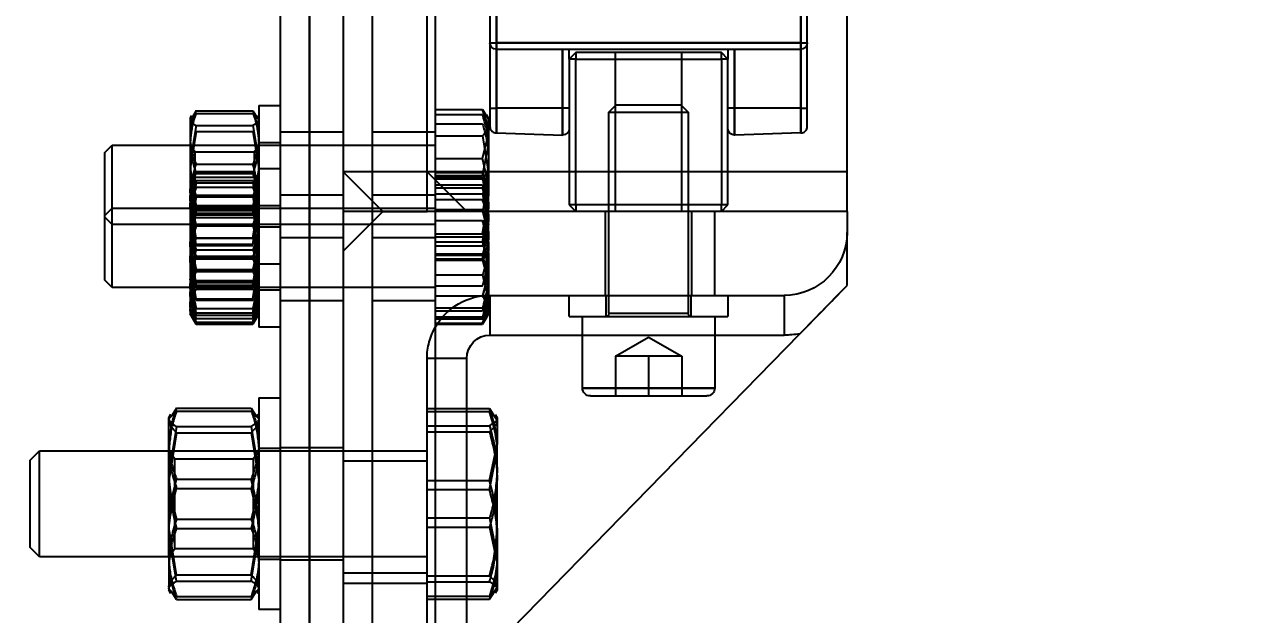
# Model space of a CAD drawing. Header units: metres. Extents: x 0 to 63075, y 0 to 44550.
# Drawn here: x 40821.9 to 40914.4, y 16351.4 to 16396 of the extents above; entities that cross this region are included whole.
import ezdxf

# ---------------------------------------------------------------- set-up
doc = ezdxf.new("R2010")
doc.units = ezdxf.units.M
doc.header["$LTSCALE"] = 75
doc.linetypes.add('HIDDEN2', pattern=[4.7625, 3.175, -1.5875])
for name, color, linetype in [('SDM', 7, 'Continuous'), ('SL4', 4, 'Continuous'), ('ST1', 7, 'HIDDEN2')]:
    doc.layers.add(name, color=color, linetype=linetype)
doc.styles.add('ROMANS', font='ROMANS.SHX')
doc.dimstyles.new('75___1-75', dxfattribs={"dimscale": 75, "dimtxt": 2.5, "dimasz": 2, "dimexe": 1.5, "dimexo": 1, "dimgap": 0.5, "dimtad": 1, "dimdec": 0, "dimzin": 12, "dimtxsty": 'ROMANS', "dimcen": 0, "dimclrd": 256, "dimclre": 256, "dimclrt": 3, "dimazin": 3, "dimtfac": 1, "dimtdec": 0, "dimtmove": 0, "dimatfit": 0, "dimfxl": 1, "dimlwd": -1, "dimlwe": -1, "dimarcsym": 0})

# ---------------------------------------------------------------- blocks, each defined once
blk = doc.blocks.new('*D36')
at = {"layer": 'Defpoints', "color": 0, "transparency": 16777216}
for p in [(40691.256, 16728.439), (43023.918, 16728.439), (40843.493, 16285.374)]:
    blk.add_point(p, dxfattribs=at)
at = {"layer": 'SDM', "transparency": 16777216}
for p, q in [((43023.918, 16878.439), (43023.918, 17585.582)), ((40766.256, 16728.439), (43136.418, 16728.439)), ((43023.918, 16285.374), (43023.918, 16728.439)), ((40918.493, 16285.374), (43136.418, 16285.374)), ((43023.918, 16135.374), (43023.918, 15985.374))]:
    blk.add_line(p, q, dxfattribs=at)
for points in [[(42998.918, 16878.439), (43048.918, 16878.439), (43023.918, 16728.439)], [(42998.918, 16135.374), (43048.918, 16135.374), (43023.918, 16285.374)]]:
    blk.add_solid(points, dxfattribs=at)
at = {"layer": 'SDM', "color": 3, "transparency": 16777216, "insert": (42892.668, 17307.01), "char_height": 187.5, "attachment_point": 5, "rotation": 90, "style": 'ROMANS'}
blk.add_mtext('443', dxfattribs=at)
blk = doc.blocks.new('A$C3224c420')
at = {"layer": 'SL4'}
for p, q in [((41.237, 1350), (41.237, 1594)), ((50.762, 1594), (50.762, 1350)), ((10.135, 1444.75), (10.135, 1475)), ((13.135, 1454.5), (13.135, 1465.29)), ((13.635, 1465.29), (13.635, 1454.5)), ((36.635, 1454.5), (36.635, 1465.29)), ((37.135, 1465.29), (37.135, 1454.5)), ((13.635, 1454.5), (13.135, 1454.5)), ((13.135, 1449.54), (13.135, 1454.5)), ((13.635, 1454.5), (13.635, 1454)), ((13.635, 1454.5), (36.635, 1454.5)), ((36.635, 1454.5), (36.635, 1454)), ((37.135, 1454.5), (36.635, 1454.5)), ((37.135, 1454.5), (37.135, 1449.54)), ((36.635, 1454), (13.635, 1454)), ((13.635, 1454), (13.635, 1449.54)), ((18.635, 1449.54), (18.635, 1454)), ((19.135, 1454), (19.135, 1453.25)), ((19.135, 1453.25), (19.635, 1453.75)), ((19.635, 1453.75), (30.635, 1453.75)), ((19.635, 1453.25), (19.635, 1453.75)), ((30.635, 1453.75), (30.635, 1453.25)), ((30.635, 1453.75), (31.135, 1453.25)), ((31.135, 1453.25), (31.135, 1454)), ((31.635, 1454), (31.635, 1449.54)), ((36.635, 1449.54), (36.635, 1454)), ((19.135, 1453.25), (19.635, 1453.25)), ((19.135, 1442.25), (19.135, 1453.25)), ((30.635, 1453.25), (19.635, 1453.25)), ((19.635, 1453.25), (19.635, 1442.25)), ((30.635, 1442.25), (30.635, 1453.25)), ((30.635, 1453.25), (31.135, 1453.25)), ((31.135, 1453.25), (31.135, 1442.25)), ((13.635, 1449.54), (13.135, 1449.54)), ((13.135, 1448.18), (13.135, 1449.54)), ((13.635, 1449.54), (13.635, 1447.68)), ((13.635, 1449.54), (18.635, 1449.54)), ((18.635, 1447.517), (18.635, 1449.54)), ((18.635, 1449.54), (19.135, 1449.54)), ((31.135, 1449.54), (31.635, 1449.54)), ((31.635, 1449.54), (31.635, 1447.517)), ((31.635, 1449.54), (36.635, 1449.54)), ((36.635, 1447.68), (36.635, 1449.54)), ((37.135, 1449.54), (36.635, 1449.54)), ((37.135, 1449.54), (37.135, 1448.18)), ((37.423, 1449.081), (37.237, 1448.76)), ((37.684, 1449.446), (37.474, 1449.067)), ((41.237, 1449.446), (37.684, 1449.446)), ((37.237, 1448.76), (37.237, 1447.59)), ((13.635, 1447.68), (13.619, 1447.68)), ((13.635, 1447.68), (18.619, 1447.517)), ((18.619, 1447.517), (18.635, 1447.517)), ((31.635, 1447.517), (31.651, 1447.517)), ((36.635, 1447.68), (31.651, 1447.517)), ((36.651, 1447.68), (36.635, 1447.68)), ((37.684, 1445.735), (37.237, 1447.59)), ((37.237, 1447.59), (37.237, 1442.892)), ((41.237, 1445.735), (37.684, 1445.735)), ((10.135, 1444.75), (19.135, 1444.75)), ((10.135, 1441.75), (10.135, 1444.75)), ((31.135, 1444.75), (37.237, 1444.75)), ((37.684, 1440.049), (37.237, 1442.892)), ((37.237, 1439.062), (37.237, 1442.892)), ((10.135, 1441.75), (10.135, 1440.157)), ((10.135, 1441.75), (20.135, 1441.75)), ((19.135, 1442.25), (19.635, 1442.25)), ((19.635, 1441.75), (19.135, 1442.25)), ((19.635, 1441.75), (19.635, 1442.25)), ((19.635, 1442.25), (30.635, 1442.25)), ((20.135, 1435.4), (20.135, 1441.75)), ((20.135, 1441.75), (37.237, 1441.75)), ((31.135, 1442.25), (30.635, 1441.75)), ((30.635, 1442.25), (30.635, 1441.75)), ((30.635, 1442.25), (31.135, 1442.25)), ((41.237, 1440.049), (37.684, 1440.049)), ((37.237, 1439.062), (37.237, 1438.76)), ((37.237, 1438.76), (37.423, 1438.439)), ((41.237, 1438.074), (37.684, 1438.074)), ((14.892, 1435.4), (14.892, 1432.4)), ((20.135, 1435.4), (14.892, 1435.4)), ((19.135, 1435.4), (19.135, 1433.8)), ((37.123, 1435.4), (20.135, 1435.4)), ((31.135, 1433.8), (31.135, 1435.4)), ((37.123, 1432.4), (37.123, 1435.4)), ((31.135, 1433.8), (19.135, 1433.8)), ((20.135, 1433.8), (20.135, 1428.4)), ((30.135, 1428.4), (30.135, 1433.8)), ((39.131, 1406.469), (13.71, 1432.491)), ((20.135, 1432.4), (14.892, 1432.4)), ((37.123, 1432.4), (30.135, 1432.4)), ((38.885, 1426.849), (38.885, 1430.637)), ((38.885, 1430.637), (41.237, 1430.637)), ((20.135, 1428.4), (30.135, 1428.4)), ((29.535, 1427.8), (20.735, 1427.8)), ((37.166, 1426.849), (36.827, 1426.336)), ((41.237, 1426.849), (37.166, 1426.849)), ((36.726, 1426.394), (36.585, 1426.15)), ((36.585, 1426.15), (36.585, 1424.129)), ((37.166, 1421.41), (36.585, 1424.129)), ((36.585, 1417.811), (36.585, 1424.129)), ((41.237, 1421.41), (37.166, 1421.41)), ((36.585, 1417.811), (36.585, 1413.331)), ((41.237, 1414.211), (37.166, 1414.211)), ((37.166, 1412.451), (36.585, 1413.331)), ((36.585, 1413.331), (36.585, 1413.15)), ((36.585, 1413.15), (36.726, 1412.906)), ((41.237, 1412.451), (37.166, 1412.451)), ((38.885, 1408.407), (38.885, 1412.451))]:
    blk.add_line(p, q, dxfattribs=at)
for centre, radius, start, end in [((13.635, 1454.5), 0.5, 180, 270), ((36.635, 1454.5), 0.5, 270, 0), ((14.892, 1440.157), 4.757, 180, 270), ((37.123, 1430.637), 4.762, 30.22651, 90), ((14.892, 1440.157), 7.757, 261.23175, 270), ((37.123, 1430.637), 1.763, 0, 90), ((20.735, 1428.4), 0.6, 180, 270), ((29.535, 1428.4), 0.6, 270, 0)]:
    blk.add_arc(centre, radius, start, end, dxfattribs=at)
for points, knots in [([(37.237, 1447.59), (37.238, 1447.634), (37.244, 1448.261), (37.472, 1448.875), (37.684, 1449.446)], [0, 0, 0, 0, 0.070201, 1, 1, 1, 1]), ([(13.619, 1447.68), (13.564, 1447.687), (13.453, 1447.702), (13.309, 1447.79), (13.199, 1447.916), (13.145, 1448.052), (13.135, 1448.143), (13.135, 1448.178), (13.135, 1448.18)], [0, 0, 0, 0, 0.212749, 0.425425, 0.640195, 0.859685, 0.99159, 1, 1, 1, 1]), ([(18.635, 1447.517), (18.701, 1447.524), (18.832, 1447.539), (18.997, 1447.654), (19.112, 1447.817), (19.127, 1447.947), (19.135, 1448.012)], [0, 0, 0, 0, 0.25, 0.5, 0.75, 1, 1, 1, 1]), ([(31.135, 1448.017), (31.142, 1447.951), (31.156, 1447.82), (31.272, 1447.655), (31.437, 1447.539), (31.569, 1447.524), (31.635, 1447.517)], [0, 0, 0, 0, 0.2499999, 0.4999999, 0.7499999, 1, 1, 1, 1]), ([(37.135, 1448.18), (37.135, 1448.178), (37.135, 1448.143), (37.125, 1448.052), (37.071, 1447.916), (36.961, 1447.79), (36.817, 1447.702), (36.706, 1447.687), (36.651, 1447.68)], [0, 0, 0, 0, 0.00841, 0.140315, 0.359805, 0.574575, 0.787251, 1, 1, 1, 1]), ([(37.237, 1442.892), (37.238, 1442.959), (37.244, 1443.919), (37.472, 1444.86), (37.684, 1445.735)], [0, 0, 0, 0, 0.070201, 1, 1, 1, 1]), ([(10.135, 1436.15), (10.135, 1436.959), (10.135, 1438.206), (10.135, 1439.65), (10.135, 1440.157)], [0, 0, 0, 0, 0.648144, 1, 1, 1, 1]), ([(37.237, 1439.062), (37.242, 1439.139), (37.264, 1439.473), (37.501, 1439.799), (37.684, 1440.049)], [0, 0, 0, 0, 0.231849, 1, 1, 1, 1]), ([(37.684, 1438.074), (37.628, 1438.142), (37.365, 1438.464), (37.294, 1438.798), (37.237, 1439.062)], [0, 0, 0, 0, 0.2110008, 1, 1, 1, 1]), ([(13.71, 1432.491), (13.043, 1433.173), (11.925, 1434.318), (10.65, 1435.623), (10.135, 1436.15)], [0, 0, 0, 0, 0.595978, 1, 1, 1, 1]), ([(36.585, 1424.129), (36.586, 1424.194), (36.594, 1425.112), (36.89, 1426.012), (37.166, 1426.849)], [0, 0, 0, 0, 0.070215, 1, 1, 1, 1]), ([(36.585, 1417.811), (36.592, 1418.105), (36.621, 1419.323), (36.931, 1420.51), (37.166, 1421.41)], [0, 0, 0, 0, 0.241851, 1, 1, 1, 1]), ([(37.166, 1414.211), (37.089, 1414.473), (36.747, 1415.646), (36.656, 1416.865), (36.585, 1417.811)], [0, 0, 0, 0, 0.223713, 1, 1, 1, 1]), ([(36.585, 1413.331), (36.586, 1413.352), (36.594, 1413.649), (36.89, 1413.94), (37.166, 1414.211)], [0, 0, 0, 0, 0.0702148, 1, 1, 1, 1])]:
    blk.add_open_spline(points, degree=3, knots=knots, dxfattribs=at)
at = {"layer": 'ST1'}
for p, q in [((46, 1350), (46, 1594)), ((50.762, 1350), (50.762, 1594)), ((48.235, 1584.475), (48.235, 1362.762)), ((52.997, 1584.475), (52.997, 1362.762)), ((41.885, 1441.75), (41.885, 1542.25)), ((13.635, 1454.5), (13.635, 1462.85)), ((36.635, 1462.85), (36.635, 1454.5)), ((13.635, 1454.5), (13.135, 1454.5)), ((36.635, 1454.5), (13.635, 1454.5)), ((13.635, 1454), (13.635, 1454.5)), ((37.135, 1454.5), (36.635, 1454.5)), ((36.635, 1454), (36.635, 1454.5)), ((13.635, 1449.54), (13.635, 1454)), ((18.635, 1454), (18.635, 1449.54)), ((22.635, 1453.75), (22.635, 1441.75)), ((27.635, 1441.75), (27.635, 1453.75)), ((31.635, 1449.54), (31.635, 1454)), ((36.635, 1454), (36.635, 1449.54)), ((13.635, 1449.54), (13.135, 1449.54)), ((13.635, 1447.68), (13.635, 1449.54)), ((13.635, 1449.54), (18.635, 1449.54)), ((18.635, 1449.54), (18.635, 1447.517)), ((18.635, 1449.54), (19.135, 1449.54)), ((22.69, 1449.8), (22.135, 1449.245)), ((28.135, 1449.245), (22.135, 1449.245)), ((22.135, 1449.245), (22.135, 1434.05)), ((27.581, 1449.8), (22.69, 1449.8)), ((28.135, 1449.245), (27.581, 1449.8)), ((28.135, 1434.05), (28.135, 1449.245)), ((31.135, 1449.54), (31.635, 1449.54)), ((31.635, 1447.517), (31.635, 1449.54)), ((31.635, 1449.54), (36.635, 1449.54)), ((37.135, 1449.54), (36.635, 1449.54)), ((36.635, 1449.54), (36.635, 1447.68)), ((41.237, 1449.069), (37.684, 1449.069)), ((54.597, 1449.76), (52.997, 1449.76)), ((54.597, 1449.76), (54.597, 1437.76)), ((55.044, 1449.149), (54.597, 1448.699)), ((54.735, 1448.998), (54.597, 1448.76)), ((55.044, 1449.353), (54.814, 1448.953)), ((59.351, 1449.353), (55.044, 1449.353)), ((59.351, 1449.149), (55.044, 1449.149)), ((59.351, 1449.353), (59.797, 1448.575)), ((59.351, 1449.149), (59.797, 1448.699)), ((59.797, 1448.76), (59.66, 1448.998)), ((37.237, 1448.724), (37.237, 1448.76)), ((41.237, 1448.379), (37.684, 1448.379)), ((55.044, 1448.249), (54.597, 1445.555)), ((59.351, 1448.249), (55.044, 1448.249)), ((59.351, 1448.249), (59.797, 1445.555)), ((59.797, 1448.76), (59.797, 1448.699)), ((59.797, 1448.699), (59.797, 1445.555)), ((37.684, 1447.471), (37.237, 1444.628)), ((41.237, 1447.471), (37.684, 1447.471)), ((46, 1447.76), (41.237, 1447.76)), ((52.997, 1447.76), (48.235, 1447.76)), ((55.044, 1447.796), (54.597, 1444.999)), ((59.351, 1447.796), (55.044, 1447.796)), ((59.351, 1447.796), (59.797, 1444.999)), ((37.684, 1444.451), (37.237, 1446.76)), ((65.683, 1446.76), (41.237, 1446.76)), ((54.597, 1446.96), (52.997, 1446.96)), ((54.948, 1446.26), (54.597, 1446.76)), ((54.948, 1446.26), (54.948, 1441.26)), ((59.422, 1446.26), (54.948, 1446.26)), ((59.772, 1446.76), (59.422, 1446.26)), ((59.422, 1442.188), (59.422, 1446.26)), ((59.772, 1440.76), (59.772, 1446.76)), ((59.797, 1446.76), (59.772, 1446.76)), ((65.683, 1440.76), (65.683, 1446.76)), ((66.237, 1446.205), (65.683, 1446.76)), ((66.237, 1441.314), (66.237, 1446.205)), ((59.351, 1445.318), (55.044, 1445.318)), ((59.797, 1445.555), (59.797, 1440.616)), ((19.135, 1444.75), (31.135, 1444.75)), ((37.237, 1444.75), (48.235, 1444.75)), ((37.684, 1444.7), (37.533, 1444.353)), ((41.237, 1444.774), (37.684, 1444.774)), ((41.237, 1444.7), (37.684, 1444.7)), ((41.237, 1444.451), (37.684, 1444.451)), ((41.237, 1444.361), (37.684, 1444.361)), ((41.885, 1444.75), (38.885, 1441.75)), ((41.885, 1441.75), (41.885, 1444.75)), ((48.235, 1444.75), (45.235, 1441.75)), ((48.205, 1444.72), (45.235, 1441.75)), ((48.205, 1438.78), (48.205, 1444.72)), ((54.597, 1445), (52.997, 1445)), ((55.044, 1444.773), (54.697, 1443.627)), ((55.048, 1444.781), (54.772, 1444.302)), ((59.351, 1444.773), (55.044, 1444.773)), ((59.351, 1444.766), (55.044, 1444.766)), ((59.351, 1444.659), (55.044, 1444.659)), ((59.351, 1444.647), (55.044, 1444.647)), ((59.351, 1444.616), (55.044, 1444.616)), ((59.351, 1444.333), (55.044, 1444.333)), ((59.623, 1444.302), (59.347, 1444.781)), ((59.351, 1444.773), (59.698, 1443.627)), ((41.237, 1444.213), (37.684, 1444.213)), ((41.237, 1443.756), (37.684, 1443.756)), ((41.237, 1443.536), (37.684, 1443.536)), ((54.772, 1444.302), (54.597, 1444)), ((55.044, 1443.915), (54.597, 1441.375)), ((55.044, 1443.582), (54.888, 1443.025)), ((59.351, 1444.081), (55.044, 1444.081)), ((59.351, 1443.915), (55.044, 1443.915)), ((59.351, 1443.582), (55.044, 1443.582)), ((59.351, 1443.915), (59.797, 1441.375)), ((59.351, 1443.582), (59.507, 1443.025)), ((59.797, 1444), (59.623, 1444.302)), ((37.684, 1443.069), (37.237, 1440.76)), ((37.65, 1442.465), (37.684, 1442.643)), ((41.237, 1443.069), (37.684, 1443.069)), ((41.237, 1442.643), (37.684, 1442.643)), ((46, 1443), (41.237, 1443)), ((52.997, 1443), (48.235, 1443)), ((55.044, 1441.626), (54.597, 1443.196)), ((55.044, 1442.864), (54.597, 1440.041)), ((54.821, 1442.644), (54.597, 1440.915)), ((59.351, 1442.967), (55.044, 1442.967)), ((59.351, 1442.864), (55.044, 1442.864)), ((59.351, 1442.861), (55.044, 1442.861)), ((59.351, 1441.626), (59.797, 1443.196)), ((59.351, 1442.864), (59.797, 1440.041)), ((59.574, 1442.644), (59.797, 1440.915)), ((21.885, 1441.75), (21.885, 1435.4)), ((28.385, 1435.4), (28.385, 1441.75)), ((37.684, 1439.457), (37.237, 1441.835)), ((37.684, 1441.785), (37.237, 1439.93)), ((37.237, 1441.75), (45.235, 1441.75)), ((41.237, 1441.887), (37.684, 1441.887)), ((41.237, 1441.785), (37.684, 1441.785)), ((38.885, 1441.75), (41.885, 1441.75)), ((65.683, 1442), (41.237, 1442)), ((45.235, 1441.75), (41.885, 1441.75)), ((45.235, 1441.75), (48.205, 1438.78)), ((45.235, 1441.75), (48.235, 1438.75)), ((45.235, 1441.75), (48.235, 1441.75)), ((54.597, 1442.2), (52.997, 1442.2)), ((54.948, 1441.5), (54.597, 1442)), ((55.044, 1439.271), (54.597, 1441.965)), ((55.044, 1439.724), (54.672, 1442.057)), ((54.896, 1441.056), (55.044, 1441.951)), ((55.044, 1441.822), (54.948, 1441.199)), ((59.351, 1442.202), (55.044, 1442.202)), ((59.351, 1442.14), (55.044, 1442.14)), ((59.351, 1441.951), (55.044, 1441.951)), ((59.351, 1441.822), (55.044, 1441.822)), ((59.351, 1441.626), (55.044, 1441.626)), ((59.351, 1439.724), (59.723, 1442.057)), ((59.351, 1439.271), (59.797, 1441.965)), ((59.499, 1441.056), (59.351, 1441.951)), ((59.351, 1441.822), (59.426, 1441.338)), ((59.422, 1441.26), (59.422, 1442.188)), ((59.772, 1442), (59.422, 1441.5)), ((66.237, 1441.445), (65.683, 1442)), ((37.489, 1439.344), (37.237, 1440.856)), ((41.237, 1441.057), (37.684, 1441.057)), ((41.237, 1440.76), (65.683, 1440.76)), ((54.597, 1440.76), (54.948, 1441.26)), ((54.861, 1441.41), (55.044, 1440.649)), ((59.422, 1441.5), (54.948, 1441.5)), ((54.948, 1441.26), (54.948, 1436.5)), ((54.948, 1441.26), (59.422, 1441.26)), ((55.044, 1440.649), (54.982, 1440.418)), ((59.351, 1440.783), (55.044, 1440.783)), ((59.351, 1440.649), (55.044, 1440.649)), ((59.534, 1441.41), (59.351, 1440.649)), ((59.351, 1440.649), (59.413, 1440.418)), ((59.422, 1437.688), (59.422, 1441.26)), ((59.422, 1441.26), (59.772, 1440.76)), ((59.772, 1436), (59.772, 1440.76)), ((59.797, 1440.616), (59.797, 1438.762)), ((65.683, 1440.76), (66.237, 1441.314)), ((65.683, 1438.524), (65.683, 1440.76)), ((66.237, 1438.612), (66.237, 1441.314)), ((37.237, 1439.793), (37.264, 1440.462)), ((37.684, 1439.825), (37.391, 1438.065)), ((41.237, 1439.825), (37.684, 1439.825)), ((41.237, 1439.76), (46, 1439.76)), ((48.235, 1439.76), (52.997, 1439.76)), ((52.997, 1440.56), (54.597, 1440.56)), ((54.725, 1439.757), (54.597, 1438.936)), ((54.597, 1440.159), (54.617, 1439.74)), ((59.351, 1439.751), (55.044, 1439.751)), ((59.351, 1439.724), (55.044, 1439.724)), ((59.67, 1439.757), (59.797, 1438.936)), ((59.797, 1440.159), (59.778, 1439.74)), ((37.684, 1438.175), (37.542, 1439.026)), ((41.237, 1439.457), (37.684, 1439.457)), ((41.237, 1439.141), (37.684, 1439.141)), ((55.044, 1438.371), (54.597, 1438.821)), ((54.733, 1438.944), (54.597, 1437.841)), ((59.351, 1439.271), (55.044, 1439.271)), ((59.351, 1439.166), (55.044, 1439.166)), ((59.351, 1438.834), (55.044, 1438.834)), ((59.351, 1438.371), (59.797, 1438.821)), ((59.662, 1438.944), (59.797, 1437.841)), ((59.772, 1438.956), (59.797, 1438.743)), ((59.797, 1438.821), (59.797, 1436.377)), ((37.237, 1438.207), (37.237, 1438.76)), ((37.684, 1438.543), (37.237, 1436.165)), ((37.237, 1438.207), (37.237, 1434.328)), ((37.376, 1436.902), (37.684, 1438.175)), ((41.237, 1438.543), (37.684, 1438.543)), ((41.237, 1438.451), (37.684, 1438.451)), ((41.237, 1438.175), (37.684, 1438.175)), ((55.044, 1435.136), (54.597, 1437.959)), ((54.718, 1438.018), (55.044, 1436.049)), ((54.901, 1438.061), (55.044, 1437.351)), ((59.351, 1438.371), (55.044, 1438.371)), ((59.351, 1438.249), (55.044, 1438.249)), ((59.351, 1438.167), (55.044, 1438.167)), ((59.494, 1438.061), (59.351, 1437.351)), ((59.677, 1438.018), (59.351, 1436.049)), ((59.351, 1435.136), (59.797, 1437.959)), ((65.683, 1436), (65.683, 1438.524)), ((66.237, 1436.554), (66.237, 1438.612)), ((37.684, 1436.943), (37.237, 1435.121)), ((41.237, 1436.943), (37.684, 1436.943)), ((52.997, 1437.76), (54.597, 1437.76)), ((54.597, 1437.76), (54.597, 1433)), ((54.597, 1437.085), (54.629, 1436.449)), ((55.044, 1436.178), (54.9, 1437.109)), ((54.959, 1436.998), (55.044, 1437.351)), ((59.351, 1437.351), (55.044, 1437.351)), ((59.351, 1437.217), (55.044, 1437.217)), ((59.436, 1436.998), (59.351, 1437.351)), ((59.351, 1436.178), (59.495, 1437.109)), ((59.422, 1436.5), (59.422, 1437.688)), ((59.797, 1437.085), (59.766, 1436.449)), ((13.71, 1432.491), (10.135, 1436.15)), ((37.237, 1435.907), (37.255, 1436.258)), ((41.237, 1436.113), (37.684, 1436.113)), ((41.237, 1436), (65.683, 1436)), ((55.044, 1434.085), (54.597, 1436.625)), ((54.597, 1436), (54.948, 1436.5)), ((55.044, 1436.374), (54.597, 1434.804)), ((54.7, 1436.043), (55.044, 1434.418)), ((54.948, 1436.5), (59.422, 1436.5)), ((59.351, 1436.374), (55.044, 1436.374)), ((59.351, 1436.178), (55.044, 1436.178)), ((59.351, 1436.049), (55.044, 1436.049)), ((59.351, 1434.085), (59.797, 1436.625)), ((59.351, 1436.374), (59.797, 1434.804)), ((59.695, 1436.043), (59.351, 1434.418)), ((59.422, 1436.5), (59.772, 1436)), ((59.797, 1436.377), (59.797, 1434)), ((65.683, 1436), (66.237, 1436.554)), ((21.935, 1435.4), (21.935, 1433.8)), ((28.335, 1433.8), (28.335, 1435.4)), ((41.237, 1435.357), (37.684, 1435.357)), ((52.997, 1435.8), (54.597, 1435.8)), ((54.628, 1435.802), (54.597, 1435.958)), ((55.044, 1433.384), (54.597, 1435.367)), ((55.044, 1433.667), (54.72, 1435.327)), ((59.351, 1435.86), (55.044, 1435.86)), ((59.351, 1435.136), (55.044, 1435.136)), ((59.351, 1433.384), (59.797, 1435.367)), ((59.351, 1433.667), (59.675, 1435.327)), ((59.767, 1435.802), (59.797, 1435.958)), ((37.684, 1433.226), (37.237, 1434.67)), ((37.684, 1433.3), (37.237, 1434.328)), ((37.237, 1434.328), (37.237, 1434)), ((41.237, 1434.464), (37.684, 1434.464)), ((41.237, 1434.244), (37.684, 1434.244)), ((41.237, 1435), (46, 1435)), ((48.235, 1435), (52.997, 1435)), ((55.044, 1433.234), (54.597, 1434.547)), ((55.044, 1433.227), (54.697, 1434.373)), ((59.351, 1435.033), (55.044, 1435.033)), ((59.351, 1434.418), (55.044, 1434.418)), ((59.351, 1433.234), (59.797, 1434.547)), ((59.351, 1433.227), (59.698, 1434.373)), ((59.351, 1433.353), (59.797, 1434.244)), ((28.135, 1434.05), (22.135, 1434.05)), ((37.237, 1434.016), (37.237, 1434.051)), ((37.237, 1434), (37.464, 1433.607)), ((37.464, 1433.607), (37.684, 1433.226)), ((41.237, 1433.787), (37.684, 1433.787)), ((41.237, 1433.639), (37.684, 1433.639)), ((41.237, 1433.3), (37.684, 1433.3)), ((41.237, 1433.226), (37.684, 1433.226)), ((55.044, 1433.919), (54.597, 1434.002)), ((54.597, 1434), (54.772, 1433.698)), ((54.772, 1433.698), (55.048, 1433.219)), ((55.044, 1433.353), (54.849, 1433.742)), ((59.351, 1434.085), (55.044, 1434.085)), ((59.351, 1433.919), (55.044, 1433.919)), ((59.351, 1433.667), (55.044, 1433.667)), ((59.351, 1433.384), (55.044, 1433.384)), ((59.351, 1433.353), (55.044, 1433.353)), ((59.351, 1433.234), (55.044, 1433.234)), ((59.351, 1433.227), (55.044, 1433.227)), ((59.347, 1433.219), (59.623, 1433.698)), ((59.351, 1433.919), (59.797, 1434.002)), ((59.623, 1433.698), (59.797, 1434)), ((59.797, 1434.043), (59.797, 1434)), ((30.135, 1432.4), (20.135, 1432.4)), ((52.997, 1433), (54.597, 1433)), ((25.135, 1432.249), (22.625, 1430.8)), ((27.645, 1430.8), (25.135, 1432.249)), ((22.625, 1430.8), (23.88, 1430.8)), ((22.625, 1430.8), (22.625, 1427.8)), ((23.88, 1430.8), (25.135, 1430.8)), ((25.135, 1430.8), (26.39, 1430.8)), ((25.135, 1430.8), (25.135, 1427.8)), ((26.39, 1430.8), (27.645, 1430.8)), ((27.645, 1430.8), (27.645, 1427.8)), ((41.237, 1430.637), (41.885, 1430.637)), ((41.885, 1413.65), (41.885, 1430.637)), ((30.135, 1428.4), (20.135, 1428.4)), ((38.885, 1412.451), (38.885, 1426.849)), ((41.885, 1426.849), (41.237, 1426.849)), ((54.597, 1427.65), (52.997, 1427.65)), ((54.597, 1427.65), (54.597, 1411.65)), ((55.178, 1426.876), (54.854, 1426.358)), ((60.817, 1426.876), (55.178, 1426.876)), ((60.817, 1426.876), (61.141, 1426.358)), ((37.166, 1426.619), (36.585, 1426.083)), ((36.827, 1426.336), (36.585, 1425.969)), ((36.585, 1426.083), (36.585, 1426.15)), ((41.885, 1426.619), (37.166, 1426.619)), ((55.178, 1426.655), (54.597, 1426.071)), ((54.752, 1426.417), (54.597, 1426.15)), ((60.817, 1426.655), (55.178, 1426.655)), ((60.817, 1426.655), (61.397, 1426.071)), ((61.397, 1426.15), (61.243, 1426.417)), ((61.397, 1426.071), (61.397, 1426.15)), ((61.397, 1421.984), (61.397, 1426.071)), ((41.885, 1425.547), (37.166, 1425.547)), ((41.885, 1425.089), (37.166, 1425.089)), ((55.178, 1425.486), (54.597, 1421.984)), ((55.178, 1425.021), (54.597, 1421.408)), ((60.817, 1425.486), (55.178, 1425.486)), ((60.817, 1425.021), (55.178, 1425.021)), ((60.817, 1425.486), (61.397, 1421.984)), ((60.817, 1425.021), (61.397, 1421.408)), ((37.166, 1420.722), (36.585, 1423.671)), ((71.194, 1423.65), (41.885, 1423.65)), ((52.997, 1423.9), (48.235, 1423.9)), ((54.597, 1423.85), (52.997, 1423.85)), ((55.018, 1423.05), (54.597, 1423.65)), ((55.018, 1423.05), (55.018, 1416.25)), ((60.952, 1423.05), (55.018, 1423.05)), ((61.372, 1423.65), (60.952, 1423.05)), ((60.952, 1417.512), (60.952, 1423.05)), ((61.372, 1415.65), (61.372, 1423.65)), ((61.397, 1423.65), (61.372, 1423.65)), ((71.194, 1418.518), (71.194, 1423.65)), ((71.885, 1422.959), (71.194, 1423.65)), ((48.235, 1422.9), (41.885, 1422.9)), ((71.885, 1418.713), (71.885, 1422.959)), ((41.885, 1421.41), (41.237, 1421.41)), ((60.817, 1421.505), (55.178, 1421.505)), ((61.397, 1415.563), (61.397, 1421.984)), ((41.885, 1420.722), (37.166, 1420.722)), ((60.817, 1420.819), (55.178, 1420.819)), ((37.166, 1418.578), (36.585, 1415.629)), ((41.885, 1418.578), (37.166, 1418.578)), ((60.817, 1418.481), (55.178, 1418.481)), ((71.194, 1415.65), (71.194, 1418.518)), ((71.885, 1416.34), (71.885, 1418.713)), ((37.166, 1417.89), (36.585, 1415.171)), ((41.885, 1417.89), (37.166, 1417.89)), ((55.178, 1414.279), (54.597, 1417.892)), ((60.817, 1417.795), (55.178, 1417.795)), ((60.817, 1414.279), (61.397, 1417.892)), ((60.952, 1416.25), (60.952, 1417.512)), ((55.178, 1413.814), (54.597, 1417.316)), ((60.817, 1413.814), (61.397, 1417.316)), ((41.885, 1415.65), (71.194, 1415.65)), ((54.597, 1415.65), (55.018, 1416.25)), ((55.018, 1416.25), (60.952, 1416.25)), ((60.952, 1416.25), (61.372, 1415.65)), ((71.194, 1415.65), (71.885, 1416.34)), ((48.235, 1415.4), (52.997, 1415.4)), ((52.997, 1415.45), (54.597, 1415.45)), ((61.397, 1415.563), (61.397, 1413.152)), ((41.885, 1414.211), (41.237, 1414.211)), ((41.885, 1414.4), (48.235, 1414.4)), ((60.817, 1414.279), (55.178, 1414.279)), ((60.817, 1413.814), (55.178, 1413.814)), ((37.166, 1412.681), (36.585, 1413.217)), ((41.885, 1413.753), (37.166, 1413.753)), ((48.235, 1413.65), (41.885, 1413.65)), ((41.885, 1408.407), (41.885, 1413.65)), ((55.178, 1412.645), (54.597, 1413.229)), ((54.597, 1413.15), (54.752, 1412.883)), ((55.178, 1412.424), (54.854, 1412.942)), ((60.817, 1412.645), (61.397, 1413.229)), ((60.817, 1412.424), (61.141, 1412.942)), ((61.243, 1412.883), (61.397, 1413.15)), ((41.885, 1412.681), (37.166, 1412.681)), ((41.885, 1412.451), (41.237, 1412.451)), ((60.817, 1412.645), (55.178, 1412.645)), ((60.817, 1412.424), (55.178, 1412.424)), ((52.997, 1411.65), (54.597, 1411.65))]:
    blk.add_line(p, q, dxfattribs=at)
for centre, radius, start, end in [((21.885, 1434.05), 0.25, 270, 0), ((28.385, 1434.05), 0.25, 180, 270), ((37.123, 1430.637), 4.763, 0, 30.22651)]:
    blk.add_arc(centre, radius, start, end, dxfattribs=at)
for points, knots in [([(37.237, 1446.76), (37.238, 1446.815), (37.244, 1447.595), (37.472, 1448.359), (37.684, 1449.069)], [0, 0, 0, 0, 0.070201, 1, 1, 1, 1]), ([(37.474, 1449.067), (37.386, 1448.942), (37.247, 1448.742), (37.24, 1448.536), (37.237, 1448.458)], [0, 0, 0, 0, 0.623147, 1, 1, 1, 1]), ([(55.044, 1449.353), (54.977, 1449.184), (54.715, 1448.526), (54.648, 1447.843), (54.597, 1447.336)], [0, 0, 0, 0, 0.257551, 1, 1, 1, 1]), ([(55.044, 1449.149), (54.977, 1448.96), (54.715, 1448.229), (54.648, 1447.468), (54.597, 1446.904)], [0, 0, 0, 0, 0.257551, 1, 1, 1, 1]), ([(59.351, 1449.353), (59.418, 1449.184), (59.68, 1448.526), (59.747, 1447.843), (59.797, 1447.336)], [0, 0, 0, 0, 0.257551, 1, 1, 1, 1]), ([(59.351, 1449.149), (59.418, 1448.96), (59.68, 1448.229), (59.747, 1447.468), (59.797, 1446.904)], [0, 0, 0, 0, 0.257551, 1, 1, 1, 1]), ([(37.237, 1448.458), (37.294, 1448.195), (37.365, 1447.86), (37.628, 1447.539), (37.684, 1447.471)], [0, 0, 0, 0, 0.788999, 1, 1, 1, 1]), ([(37.684, 1448.379), (37.501, 1447.706), (37.264, 1446.831), (37.242, 1445.932), (37.237, 1445.724)], [0, 0, 0, 0, 0.768151, 1, 1, 1, 1]), ([(54.597, 1448.699), (54.598, 1448.688), (54.604, 1448.536), (54.832, 1448.388), (55.044, 1448.249)], [0, 0, 0, 0, 0.070201, 1, 1, 1, 1]), ([(59.797, 1448.699), (59.797, 1448.688), (59.791, 1448.536), (59.563, 1448.388), (59.351, 1448.249)], [0, 0, 0, 0, 0.0702006, 1, 1, 1, 1]), ([(54.597, 1447.336), (54.604, 1447.152), (54.629, 1446.469), (54.869, 1445.804), (55.044, 1445.318)], [0, 0, 0, 0, 0.268634, 1, 1, 1, 1]), ([(59.797, 1447.336), (59.791, 1447.152), (59.766, 1446.469), (59.526, 1445.804), (59.351, 1445.318)], [0, 0, 0, 0, 0.268634, 1, 1, 1, 1]), ([(54.597, 1446.904), (54.604, 1446.7), (54.629, 1445.94), (54.869, 1445.2), (55.044, 1444.659)], [0, 0, 0, 0, 0.268634, 1, 1, 1, 1]), ([(59.797, 1446.904), (59.791, 1446.7), (59.766, 1445.94), (59.526, 1445.2), (59.351, 1444.659)], [0, 0, 0, 0, 0.268634, 1, 1, 1, 1]), ([(37.237, 1445.724), (37.294, 1445.015), (37.365, 1444.116), (37.628, 1443.252), (37.684, 1443.069)], [0, 0, 0, 0, 0.788999, 1, 1, 1, 1]), ([(54.597, 1445.555), (54.598, 1445.491), (54.604, 1444.581), (54.832, 1443.69), (55.044, 1442.861)], [0, 0, 0, 0, 0.0702006, 1, 1, 1, 1]), ([(54.597, 1442.521), (54.598, 1442.587), (54.604, 1443.532), (54.832, 1444.457), (55.044, 1445.318)], [0, 0, 0, 0, 0.070201, 1, 1, 1, 1]), ([(59.797, 1445.555), (59.797, 1445.491), (59.791, 1444.581), (59.563, 1443.69), (59.351, 1442.861)], [0, 0, 0, 0, 0.070201, 1, 1, 1, 1]), ([(59.797, 1442.521), (59.797, 1442.587), (59.791, 1443.532), (59.563, 1444.457), (59.351, 1445.318)], [0, 0, 0, 0, 0.070201, 1, 1, 1, 1]), ([(37.237, 1442.879), (37.238, 1442.922), (37.244, 1443.537), (37.472, 1444.14), (37.684, 1444.7)], [0, 0, 0, 0, 0.070201, 1, 1, 1, 1]), ([(37.237, 1444.628), (37.238, 1444.561), (37.244, 1443.601), (37.472, 1442.66), (37.684, 1441.785)], [0, 0, 0, 0, 0.0702006, 1, 1, 1, 1]), ([(37.684, 1444.361), (37.501, 1443.786), (37.264, 1443.038), (37.242, 1442.271), (37.237, 1442.093)], [0, 0, 0, 0, 0.768151, 1, 1, 1, 1]), ([(54.597, 1444.999), (54.598, 1444.933), (54.604, 1443.988), (54.832, 1443.063), (55.044, 1442.202)], [0, 0, 0, 0, 0.070201, 1, 1, 1, 1]), ([(55.044, 1444.773), (54.977, 1444.655), (54.715, 1444.195), (54.648, 1443.717), (54.597, 1443.362)], [0, 0, 0, 0, 0.257551, 1, 1, 1, 1]), ([(54.597, 1443.196), (54.598, 1443.233), (54.604, 1443.763), (54.832, 1444.283), (55.044, 1444.766)], [0, 0, 0, 0, 0.0702006, 1, 1, 1, 1]), ([(54.597, 1441.965), (54.598, 1442.029), (54.604, 1442.939), (54.832, 1443.83), (55.044, 1444.659)], [0, 0, 0, 0, 0.0702006, 1, 1, 1, 1]), ([(59.797, 1444.999), (59.797, 1444.933), (59.791, 1443.988), (59.563, 1443.063), (59.351, 1442.202)], [0, 0, 0, 0, 0.070201, 1, 1, 1, 1]), ([(59.351, 1444.773), (59.418, 1444.655), (59.68, 1444.195), (59.747, 1443.717), (59.797, 1443.362)], [0, 0, 0, 0, 0.2575513, 1, 1, 1, 1]), ([(59.797, 1443.196), (59.797, 1443.233), (59.791, 1443.763), (59.563, 1444.283), (59.351, 1444.766)], [0, 0, 0, 0, 0.070201, 1, 1, 1, 1]), ([(59.797, 1441.965), (59.797, 1442.029), (59.791, 1442.939), (59.563, 1443.83), (59.351, 1444.659)], [0, 0, 0, 0, 0.070201, 1, 1, 1, 1]), ([(37.237, 1441.835), (37.238, 1441.891), (37.244, 1442.694), (37.472, 1443.481), (37.684, 1444.213)], [0, 0, 0, 0, 0.070201, 1, 1, 1, 1]), ([(37.237, 1441.15), (37.242, 1441.354), (37.264, 1442.236), (37.501, 1443.096), (37.684, 1443.756)], [0, 0, 0, 0, 0.231849, 1, 1, 1, 1]), ([(37.684, 1443.756), (37.501, 1443.096), (37.264, 1442.236), (37.242, 1441.354), (37.237, 1441.15)], [0, 0, 0, 0, 0.768151, 1, 1, 1, 1]), ([(37.237, 1440.856), (37.238, 1440.919), (37.244, 1441.825), (37.472, 1442.712), (37.684, 1443.536)], [0, 0, 0, 0, 0.070201, 1, 1, 1, 1]), ([(55.044, 1444.081), (54.977, 1443.875), (54.715, 1443.073), (54.648, 1442.241), (54.597, 1441.623)], [0, 0, 0, 0, 0.257551, 1, 1, 1, 1]), ([(54.597, 1443.453), (54.598, 1443.422), (54.604, 1442.978), (54.832, 1442.544), (55.044, 1442.14)], [0, 0, 0, 0, 0.0702006, 1, 1, 1, 1]), ([(59.351, 1444.081), (59.418, 1443.875), (59.68, 1443.073), (59.747, 1442.241), (59.797, 1441.623)], [0, 0, 0, 0, 0.257551, 1, 1, 1, 1]), ([(59.797, 1443.453), (59.797, 1443.422), (59.791, 1442.978), (59.563, 1442.544), (59.351, 1442.14)], [0, 0, 0, 0, 0.070201, 1, 1, 1, 1]), ([(37.684, 1442.643), (37.501, 1441.921), (37.264, 1440.981), (37.242, 1440.016), (37.237, 1439.793)], [0, 0, 0, 0, 0.7681507, 1, 1, 1, 1]), ([(54.597, 1442.633), (54.595, 1442.586), (54.591, 1442.514), (54.611, 1442.443), (54.617, 1442.419)], [0, 0, 0, 0, 0.657336, 1, 1, 1, 1]), ([(54.597, 1443.298), (54.598, 1443.263), (54.604, 1442.764), (54.832, 1442.276), (55.044, 1441.822)], [0, 0, 0, 0, 0.0702006, 1, 1, 1, 1]), ([(55.044, 1442.861), (54.977, 1442.672), (54.715, 1441.941), (54.648, 1441.18), (54.597, 1440.616)], [0, 0, 0, 0, 0.257551, 1, 1, 1, 1]), ([(54.597, 1442.715), (54.604, 1442.539), (54.629, 1441.885), (54.869, 1441.249), (55.044, 1440.783)], [0, 0, 0, 0, 0.268634, 1, 1, 1, 1]), ([(55.044, 1442.967), (54.977, 1442.731), (54.715, 1441.816), (54.648, 1440.865), (54.597, 1440.159)], [0, 0, 0, 0, 0.257551, 1, 1, 1, 1]), ([(59.797, 1443.298), (59.797, 1443.263), (59.791, 1442.764), (59.563, 1442.276), (59.351, 1441.822)], [0, 0, 0, 0, 0.070201, 1, 1, 1, 1]), ([(59.351, 1442.967), (59.418, 1442.731), (59.68, 1441.816), (59.747, 1440.865), (59.797, 1440.159)], [0, 0, 0, 0, 0.257551, 1, 1, 1, 1]), ([(59.351, 1442.861), (59.418, 1442.672), (59.68, 1441.941), (59.747, 1441.18), (59.797, 1440.616)], [0, 0, 0, 0, 0.257551, 1, 1, 1, 1]), ([(59.797, 1442.715), (59.791, 1442.539), (59.766, 1441.885), (59.526, 1441.249), (59.351, 1440.783)], [0, 0, 0, 0, 0.268634, 1, 1, 1, 1]), ([(59.797, 1442.633), (59.8, 1442.586), (59.804, 1442.514), (59.784, 1442.443), (59.778, 1442.419)], [0, 0, 0, 0, 0.657336, 1, 1, 1, 1]), ([(37.237, 1442.093), (37.294, 1441.487), (37.365, 1440.719), (37.628, 1439.981), (37.684, 1439.825)], [0, 0, 0, 0, 0.788999, 1, 1, 1, 1]), ([(37.237, 1439), (37.242, 1439.226), (37.264, 1440.203), (37.501, 1441.155), (37.684, 1441.887)], [0, 0, 0, 0, 0.231849, 1, 1, 1, 1]), ([(37.684, 1441.887), (37.501, 1441.155), (37.264, 1440.203), (37.242, 1439.226), (37.237, 1439)], [0, 0, 0, 0, 0.768151, 1, 1, 1, 1]), ([(37.684, 1439.141), (37.628, 1439.324), (37.365, 1440.188), (37.294, 1441.087), (37.237, 1441.796)], [0, 0, 0, 0, 0.211001, 1, 1, 1, 1]), ([(55.044, 1442.14), (54.977, 1441.898), (54.715, 1440.958), (54.648, 1439.982), (54.597, 1439.257)], [0, 0, 0, 0, 0.257551, 1, 1, 1, 1]), ([(59.351, 1442.14), (59.418, 1441.898), (59.68, 1440.958), (59.747, 1439.982), (59.797, 1439.257)], [0, 0, 0, 0, 0.257551, 1, 1, 1, 1]), ([(37.237, 1441.15), (37.294, 1440.454), (37.365, 1439.571), (37.628, 1438.723), (37.684, 1438.543)], [0, 0, 0, 0, 0.7889992, 1, 1, 1, 1]), ([(37.684, 1441.057), (37.501, 1440.335), (37.264, 1439.395), (37.242, 1438.431), (37.237, 1438.207)], [0, 0, 0, 0, 0.768151, 1, 1, 1, 1]), ([(37.237, 1438.207), (37.242, 1438.431), (37.264, 1439.395), (37.501, 1440.335), (37.684, 1441.057)], [0, 0, 0, 0, 0.231849, 1, 1, 1, 1]), ([(54.597, 1441.375), (54.598, 1441.314), (54.604, 1440.457), (54.832, 1439.616), (55.044, 1438.834)], [0, 0, 0, 0, 0.070201, 1, 1, 1, 1]), ([(54.597, 1437.959), (54.598, 1438.026), (54.604, 1438.98), (54.832, 1439.914), (55.044, 1440.783)], [0, 0, 0, 0, 0.070201, 1, 1, 1, 1]), ([(54.597, 1440.616), (54.604, 1440.412), (54.629, 1439.652), (54.869, 1438.912), (55.044, 1438.371)], [0, 0, 0, 0, 0.268634, 1, 1, 1, 1]), ([(59.797, 1441.375), (59.797, 1441.314), (59.791, 1440.457), (59.563, 1439.616), (59.351, 1438.834)], [0, 0, 0, 0, 0.070201, 1, 1, 1, 1]), ([(59.797, 1437.959), (59.797, 1438.026), (59.791, 1438.98), (59.563, 1439.914), (59.351, 1440.783)], [0, 0, 0, 0, 0.070201, 1, 1, 1, 1]), ([(59.797, 1440.616), (59.791, 1440.412), (59.766, 1439.652), (59.526, 1438.912), (59.351, 1438.371)], [0, 0, 0, 0, 0.268634, 1, 1, 1, 1]), ([(37.237, 1439.93), (37.238, 1439.886), (37.244, 1439.259), (37.472, 1438.645), (37.684, 1438.074)], [0, 0, 0, 0, 0.070201, 1, 1, 1, 1]), ([(37.237, 1439.793), (37.294, 1439.031), (37.365, 1438.066), (37.628, 1437.138), (37.684, 1436.943)], [0, 0, 0, 0, 0.7889992, 1, 1, 1, 1]), ([(54.597, 1439.064), (54.598, 1439.133), (54.598, 1439.643), (54.715, 1440.142), (54.816, 1440.575)], [0, 0, 0, 0, 0.134258, 1, 1, 1, 1]), ([(54.597, 1440.184), (54.604, 1440.001), (54.629, 1439.318), (54.869, 1438.653), (55.044, 1438.167)], [0, 0, 0, 0, 0.268634, 1, 1, 1, 1]), ([(54.597, 1440.041), (54.598, 1439.974), (54.604, 1439.02), (54.832, 1438.086), (55.044, 1437.217)], [0, 0, 0, 0, 0.070201, 1, 1, 1, 1]), ([(55.044, 1439.751), (54.977, 1439.527), (54.715, 1438.658), (54.648, 1437.755), (54.597, 1437.085)], [0, 0, 0, 0, 0.257551, 1, 1, 1, 1]), ([(59.797, 1440.184), (59.791, 1440.001), (59.766, 1439.318), (59.526, 1438.653), (59.351, 1438.167)], [0, 0, 0, 0, 0.268634, 1, 1, 1, 1]), ([(59.797, 1440.041), (59.797, 1439.974), (59.791, 1439.02), (59.563, 1438.086), (59.351, 1437.217)], [0, 0, 0, 0, 0.070201, 1, 1, 1, 1]), ([(59.351, 1439.751), (59.418, 1439.527), (59.68, 1438.658), (59.747, 1437.755), (59.797, 1437.085)], [0, 0, 0, 0, 0.257551, 1, 1, 1, 1]), ([(59.797, 1439.064), (59.797, 1439.133), (59.797, 1439.643), (59.68, 1440.142), (59.579, 1440.575)], [0, 0, 0, 0, 0.134258, 1, 1, 1, 1]), ([(37.237, 1436.85), (37.242, 1437.055), (37.264, 1437.937), (37.501, 1438.796), (37.684, 1439.457)], [0, 0, 0, 0, 0.231849, 1, 1, 1, 1]), ([(37.684, 1436.113), (37.628, 1436.312), (37.365, 1437.252), (37.294, 1438.229), (37.237, 1439)], [0, 0, 0, 0, 0.211001, 1, 1, 1, 1]), ([(54.597, 1438.936), (54.596, 1438.867), (54.592, 1438.739), (54.617, 1438.612), (54.629, 1438.554)], [0, 0, 0, 0, 0.533696, 1, 1, 1, 1]), ([(54.597, 1439.257), (54.604, 1438.994), (54.629, 1438.019), (54.869, 1437.069), (55.044, 1436.374)], [0, 0, 0, 0, 0.268634, 1, 1, 1, 1]), ([(55.044, 1438.834), (54.977, 1438.628), (54.715, 1437.827), (54.648, 1436.995), (54.597, 1436.377)], [0, 0, 0, 0, 0.257551, 1, 1, 1, 1]), ([(59.797, 1439.257), (59.791, 1438.994), (59.766, 1438.019), (59.526, 1437.069), (59.351, 1436.374)], [0, 0, 0, 0, 0.268634, 1, 1, 1, 1]), ([(59.351, 1438.834), (59.418, 1438.628), (59.68, 1437.827), (59.747, 1436.995), (59.797, 1436.377)], [0, 0, 0, 0, 0.2575513, 1, 1, 1, 1]), ([(59.797, 1438.936), (59.799, 1438.867), (59.803, 1438.739), (59.778, 1438.612), (59.766, 1438.554)], [0, 0, 0, 0, 0.533696, 1, 1, 1, 1]), ([(37.237, 1438.207), (37.294, 1437.446), (37.365, 1436.481), (37.628, 1435.553), (37.684, 1435.357)], [0, 0, 0, 0, 0.7889992, 1, 1, 1, 1]), ([(37.684, 1435.357), (37.628, 1435.553), (37.365, 1436.481), (37.294, 1437.446), (37.237, 1438.207)], [0, 0, 0, 0, 0.211001, 1, 1, 1, 1]), ([(54.597, 1435.958), (54.598, 1436.012), (54.604, 1436.786), (54.832, 1437.544), (55.044, 1438.249)], [0, 0, 0, 0, 0.070201, 1, 1, 1, 1]), ([(54.597, 1437.841), (54.604, 1437.586), (54.629, 1436.635), (54.869, 1435.71), (55.044, 1435.033)], [0, 0, 0, 0, 0.268634, 1, 1, 1, 1]), ([(59.797, 1435.958), (59.797, 1436.012), (59.791, 1436.786), (59.563, 1437.544), (59.351, 1438.249)], [0, 0, 0, 0, 0.070201, 1, 1, 1, 1]), ([(59.797, 1437.841), (59.791, 1437.586), (59.766, 1436.635), (59.526, 1435.71), (59.351, 1435.033)], [0, 0, 0, 0, 0.268634, 1, 1, 1, 1]), ([(37.237, 1437.144), (37.238, 1437.081), (37.244, 1436.175), (37.472, 1435.288), (37.684, 1434.464)], [0, 0, 0, 0, 0.070201, 1, 1, 1, 1]), ([(55.044, 1437.217), (54.977, 1437.055), (54.715, 1436.425), (54.648, 1435.771), (54.597, 1435.285)], [0, 0, 0, 0, 0.257551, 1, 1, 1, 1]), ([(59.351, 1437.217), (59.418, 1437.055), (59.68, 1436.425), (59.747, 1435.771), (59.797, 1435.285)], [0, 0, 0, 0, 0.257551, 1, 1, 1, 1]), ([(37.684, 1434.244), (37.628, 1434.423), (37.365, 1435.272), (37.294, 1436.154), (37.237, 1436.85)], [0, 0, 0, 0, 0.211001, 1, 1, 1, 1]), ([(37.237, 1436.165), (37.238, 1436.109), (37.244, 1435.306), (37.472, 1434.519), (37.684, 1433.787)], [0, 0, 0, 0, 0.070201, 1, 1, 1, 1]), ([(54.597, 1436.377), (54.604, 1436.153), (54.629, 1435.321), (54.869, 1434.511), (55.044, 1433.919)], [0, 0, 0, 0, 0.268634, 1, 1, 1, 1]), ([(54.597, 1434.702), (54.598, 1434.737), (54.604, 1435.236), (54.832, 1435.724), (55.044, 1436.178)], [0, 0, 0, 0, 0.070201, 1, 1, 1, 1]), ([(54.597, 1435.367), (54.597, 1435.414), (54.596, 1435.662), (54.677, 1435.905), (54.743, 1436.101)], [0, 0, 0, 0, 0.189967, 1, 1, 1, 1]), ([(59.797, 1436.377), (59.791, 1436.153), (59.766, 1435.321), (59.526, 1434.511), (59.351, 1433.919)], [0, 0, 0, 0, 0.268634, 1, 1, 1, 1]), ([(59.797, 1434.702), (59.797, 1434.737), (59.791, 1435.236), (59.563, 1435.724), (59.351, 1436.178)], [0, 0, 0, 0, 0.070201, 1, 1, 1, 1]), ([(59.797, 1435.367), (59.798, 1435.414), (59.798, 1435.698), (59.704, 1435.976), (59.626, 1436.208)], [0, 0, 0, 0, 0.1657536, 1, 1, 1, 1]), ([(37.684, 1433.639), (37.628, 1433.795), (37.365, 1434.533), (37.294, 1435.301), (37.237, 1435.907)], [0, 0, 0, 0, 0.211001, 1, 1, 1, 1]), ([(37.237, 1434.328), (37.238, 1434.353), (37.244, 1434.7), (37.472, 1435.04), (37.684, 1435.357)], [0, 0, 0, 0, 0.070201, 1, 1, 1, 1]), ([(37.237, 1435.121), (37.238, 1435.078), (37.244, 1434.463), (37.472, 1433.86), (37.684, 1433.3)], [0, 0, 0, 0, 0.070201, 1, 1, 1, 1]), ([(54.597, 1434.547), (54.598, 1434.578), (54.604, 1435.022), (54.832, 1435.456), (55.044, 1435.86)], [0, 0, 0, 0, 0.070201, 1, 1, 1, 1]), ([(54.597, 1435.285), (54.604, 1435.109), (54.629, 1434.455), (54.869, 1433.819), (55.044, 1433.353)], [0, 0, 0, 0, 0.2686336, 1, 1, 1, 1]), ([(54.597, 1434.244), (54.598, 1434.266), (54.604, 1434.567), (54.832, 1434.862), (55.044, 1435.136)], [0, 0, 0, 0, 0.0702006, 1, 1, 1, 1]), ([(59.797, 1434.547), (59.797, 1434.578), (59.791, 1435.022), (59.563, 1435.456), (59.351, 1435.86)], [0, 0, 0, 0, 0.070201, 1, 1, 1, 1]), ([(59.797, 1435.285), (59.791, 1435.109), (59.766, 1434.455), (59.526, 1433.819), (59.351, 1433.353)], [0, 0, 0, 0, 0.268634, 1, 1, 1, 1]), ([(59.797, 1434.244), (59.797, 1434.266), (59.791, 1434.567), (59.563, 1434.862), (59.351, 1435.136)], [0, 0, 0, 0, 0.070201, 1, 1, 1, 1]), ([(54.597, 1434.804), (54.598, 1434.767), (54.604, 1434.237), (54.832, 1433.717), (55.044, 1433.234)], [0, 0, 0, 0, 0.070201, 1, 1, 1, 1]), ([(54.597, 1434.638), (54.604, 1434.51), (54.629, 1434.032), (54.869, 1433.567), (55.044, 1433.227)], [0, 0, 0, 0, 0.268634, 1, 1, 1, 1]), ([(59.797, 1434.804), (59.797, 1434.767), (59.791, 1434.237), (59.563, 1433.717), (59.351, 1433.234)], [0, 0, 0, 0, 0.070201, 1, 1, 1, 1]), ([(59.797, 1434.638), (59.791, 1434.51), (59.766, 1434.032), (59.526, 1433.567), (59.351, 1433.227)], [0, 0, 0, 0, 0.268634, 1, 1, 1, 1]), ([(54.597, 1434.002), (54.598, 1434.004), (54.604, 1434.032), (54.832, 1434.059), (55.044, 1434.085)], [0, 0, 0, 0, 0.070201, 1, 1, 1, 1]), ([(59.797, 1434.002), (59.797, 1434.004), (59.791, 1434.032), (59.563, 1434.059), (59.351, 1434.085)], [0, 0, 0, 0, 0.070201, 1, 1, 1, 1]), ([(55.178, 1426.876), (55.09, 1426.65), (54.75, 1425.775), (54.663, 1424.866), (54.597, 1424.19)], [0, 0, 0, 0, 0.257551, 1, 1, 1, 1]), ([(60.817, 1426.876), (60.905, 1426.65), (61.245, 1425.775), (61.332, 1424.866), (61.397, 1424.19)], [0, 0, 0, 0, 0.257551, 1, 1, 1, 1]), ([(36.585, 1423.671), (36.586, 1423.741), (36.594, 1424.736), (36.89, 1425.712), (37.166, 1426.619)], [0, 0, 0, 0, 0.070215, 1, 1, 1, 1]), ([(36.585, 1426.083), (36.586, 1426.071), (36.594, 1425.89), (36.89, 1425.712), (37.166, 1425.547)], [0, 0, 0, 0, 0.0702148, 1, 1, 1, 1]), ([(36.585, 1425.969), (36.586, 1425.948), (36.594, 1425.651), (36.89, 1425.36), (37.166, 1425.089)], [0, 0, 0, 0, 0.0702148, 1, 1, 1, 1]), ([(55.178, 1426.655), (55.09, 1426.41), (54.75, 1425.459), (54.663, 1424.471), (54.597, 1423.737)], [0, 0, 0, 0, 0.257551, 1, 1, 1, 1]), ([(54.597, 1426.071), (54.598, 1426.057), (54.606, 1425.859), (54.903, 1425.666), (55.178, 1425.486)], [0, 0, 0, 0, 0.070215, 1, 1, 1, 1]), ([(54.597, 1425.948), (54.598, 1425.926), (54.606, 1425.613), (54.903, 1425.306), (55.178, 1425.021)], [0, 0, 0, 0, 0.0702148, 1, 1, 1, 1]), ([(60.817, 1426.655), (60.905, 1426.41), (61.245, 1425.459), (61.332, 1424.471), (61.397, 1423.737)], [0, 0, 0, 0, 0.2575513, 1, 1, 1, 1]), ([(61.397, 1426.071), (61.397, 1426.057), (61.389, 1425.859), (61.092, 1425.666), (60.817, 1425.486)], [0, 0, 0, 0, 0.0702148, 1, 1, 1, 1]), ([(61.397, 1425.948), (61.397, 1425.926), (61.389, 1425.613), (61.092, 1425.306), (60.817, 1425.021)], [0, 0, 0, 0, 0.070215, 1, 1, 1, 1]), ([(37.166, 1425.547), (36.931, 1424.676), (36.621, 1423.527), (36.592, 1422.348), (36.585, 1422.062)], [0, 0, 0, 0, 0.758149, 1, 1, 1, 1]), ([(37.166, 1425.089), (36.931, 1424.189), (36.621, 1423.002), (36.592, 1421.784), (36.585, 1421.489)], [0, 0, 0, 0, 0.758149, 1, 1, 1, 1]), ([(54.597, 1424.19), (54.606, 1423.946), (54.638, 1423.037), (54.95, 1422.152), (55.178, 1421.505)], [0, 0, 0, 0, 0.268634, 1, 1, 1, 1]), ([(61.397, 1424.19), (61.389, 1423.946), (61.357, 1423.037), (61.045, 1422.152), (60.817, 1421.505)], [0, 0, 0, 0, 0.268634, 1, 1, 1, 1]), ([(54.597, 1423.737), (54.606, 1423.472), (54.638, 1422.484), (54.95, 1421.522), (55.178, 1420.819)], [0, 0, 0, 0, 0.2686336, 1, 1, 1, 1]), ([(61.397, 1423.737), (61.389, 1423.472), (61.357, 1422.484), (61.045, 1421.522), (60.817, 1420.819)], [0, 0, 0, 0, 0.268634, 1, 1, 1, 1]), ([(36.585, 1422.062), (36.656, 1421.147), (36.747, 1419.967), (37.089, 1418.832), (37.166, 1418.578)], [0, 0, 0, 0, 0.776287, 1, 1, 1, 1]), ([(36.585, 1421.489), (36.656, 1420.543), (36.747, 1419.325), (37.089, 1418.152), (37.166, 1417.89)], [0, 0, 0, 0, 0.7762867, 1, 1, 1, 1]), ([(54.597, 1421.984), (54.598, 1421.9), (54.606, 1420.718), (54.903, 1419.559), (55.178, 1418.481)], [0, 0, 0, 0, 0.070215, 1, 1, 1, 1]), ([(54.597, 1417.892), (54.598, 1417.978), (54.606, 1419.198), (54.903, 1420.393), (55.178, 1421.505)], [0, 0, 0, 0, 0.0702148, 1, 1, 1, 1]), ([(54.597, 1421.408), (54.598, 1421.322), (54.606, 1420.102), (54.903, 1418.907), (55.178, 1417.795)], [0, 0, 0, 0, 0.070215, 1, 1, 1, 1]), ([(61.397, 1421.984), (61.397, 1421.9), (61.389, 1420.718), (61.092, 1419.559), (60.817, 1418.481)], [0, 0, 0, 0, 0.070215, 1, 1, 1, 1]), ([(61.397, 1417.892), (61.397, 1417.978), (61.389, 1419.198), (61.092, 1420.393), (60.817, 1421.505)], [0, 0, 0, 0, 0.070215, 1, 1, 1, 1]), ([(61.397, 1421.408), (61.397, 1421.322), (61.389, 1420.102), (61.092, 1418.907), (60.817, 1417.795)], [0, 0, 0, 0, 0.0702148, 1, 1, 1, 1]), ([(36.585, 1417.238), (36.592, 1417.523), (36.621, 1418.702), (36.931, 1419.851), (37.166, 1420.722)], [0, 0, 0, 0, 0.2418514, 1, 1, 1, 1]), ([(54.597, 1417.316), (54.598, 1417.4), (54.606, 1418.582), (54.903, 1419.741), (55.178, 1420.819)], [0, 0, 0, 0, 0.070215, 1, 1, 1, 1]), ([(61.397, 1417.316), (61.397, 1417.4), (61.389, 1418.582), (61.092, 1419.741), (60.817, 1420.819)], [0, 0, 0, 0, 0.070215, 1, 1, 1, 1]), ([(55.178, 1418.481), (55.09, 1418.236), (54.75, 1417.285), (54.663, 1416.297), (54.597, 1415.563)], [0, 0, 0, 0, 0.257551, 1, 1, 1, 1]), ([(60.817, 1418.481), (60.905, 1418.236), (61.245, 1417.285), (61.332, 1416.297), (61.397, 1415.563)], [0, 0, 0, 0, 0.257551, 1, 1, 1, 1]), ([(55.178, 1417.795), (55.09, 1417.569), (54.75, 1416.694), (54.663, 1415.785), (54.597, 1415.11)], [0, 0, 0, 0, 0.257551, 1, 1, 1, 1]), ([(60.817, 1417.795), (60.905, 1417.569), (61.245, 1416.694), (61.332, 1415.785), (61.397, 1415.11)], [0, 0, 0, 0, 0.2575513, 1, 1, 1, 1]), ([(37.166, 1413.753), (37.089, 1414.007), (36.747, 1415.142), (36.656, 1416.322), (36.585, 1417.238)], [0, 0, 0, 0, 0.223713, 1, 1, 1, 1]), ([(36.585, 1415.629), (36.586, 1415.559), (36.594, 1414.564), (36.89, 1413.588), (37.166, 1412.681)], [0, 0, 0, 0, 0.070215, 1, 1, 1, 1]), ([(36.585, 1415.171), (36.586, 1415.106), (36.594, 1414.188), (36.89, 1413.288), (37.166, 1412.451)], [0, 0, 0, 0, 0.070215, 1, 1, 1, 1]), ([(54.597, 1415.563), (54.606, 1415.298), (54.638, 1414.31), (54.95, 1413.348), (55.178, 1412.645)], [0, 0, 0, 0, 0.268634, 1, 1, 1, 1]), ([(54.597, 1415.11), (54.606, 1414.865), (54.638, 1413.956), (54.95, 1413.071), (55.178, 1412.424)], [0, 0, 0, 0, 0.268634, 1, 1, 1, 1]), ([(61.397, 1415.563), (61.389, 1415.298), (61.357, 1414.31), (61.045, 1413.348), (60.817, 1412.645)], [0, 0, 0, 0, 0.268634, 1, 1, 1, 1]), ([(61.397, 1415.11), (61.389, 1414.865), (61.357, 1413.956), (61.045, 1413.071), (60.817, 1412.424)], [0, 0, 0, 0, 0.268634, 1, 1, 1, 1]), ([(54.597, 1413.352), (54.598, 1413.374), (54.606, 1413.687), (54.903, 1413.994), (55.178, 1414.279)], [0, 0, 0, 0, 0.070215, 1, 1, 1, 1]), ([(54.597, 1413.229), (54.598, 1413.243), (54.606, 1413.441), (54.903, 1413.634), (55.178, 1413.814)], [0, 0, 0, 0, 0.070215, 1, 1, 1, 1]), ([(61.397, 1413.352), (61.397, 1413.374), (61.389, 1413.687), (61.092, 1413.994), (60.817, 1414.279)], [0, 0, 0, 0, 0.0702148, 1, 1, 1, 1]), ([(61.397, 1413.229), (61.397, 1413.243), (61.389, 1413.441), (61.092, 1413.634), (60.817, 1413.814)], [0, 0, 0, 0, 0.0702148, 1, 1, 1, 1]), ([(36.585, 1413.217), (36.586, 1413.229), (36.594, 1413.41), (36.89, 1413.588), (37.166, 1413.753)], [0, 0, 0, 0, 0.0702148, 1, 1, 1, 1])]:
    blk.add_open_spline(points, degree=3, knots=knots, dxfattribs=at)

msp = doc.modelspace()

# ---------------------------------------------------------------- block references
at = {"layer": 'SDM', "xscale": -1}
msp.add_blockref('A$C3224c420', (40894.255, 14940.137), dxfattribs=at)

# ---------------------------------------------------------------- dimensions: what is measured, and where the dimension line sits
at = {"layer": 'SDM'}
dim = msp.add_linear_dim(base=(43023.918, 16728.439), p1=(40843.493, 16285.374), p2=(40691.256, 16728.439), angle=90, dimstyle='75___1-75', dxfattribs=at)
dim.commit()
dim.dimension.update_dxf_attribs({"geometry": '*D36', "text_midpoint": (42892.668, 17307.01)})

doc.saveas('drawing.dxf')
